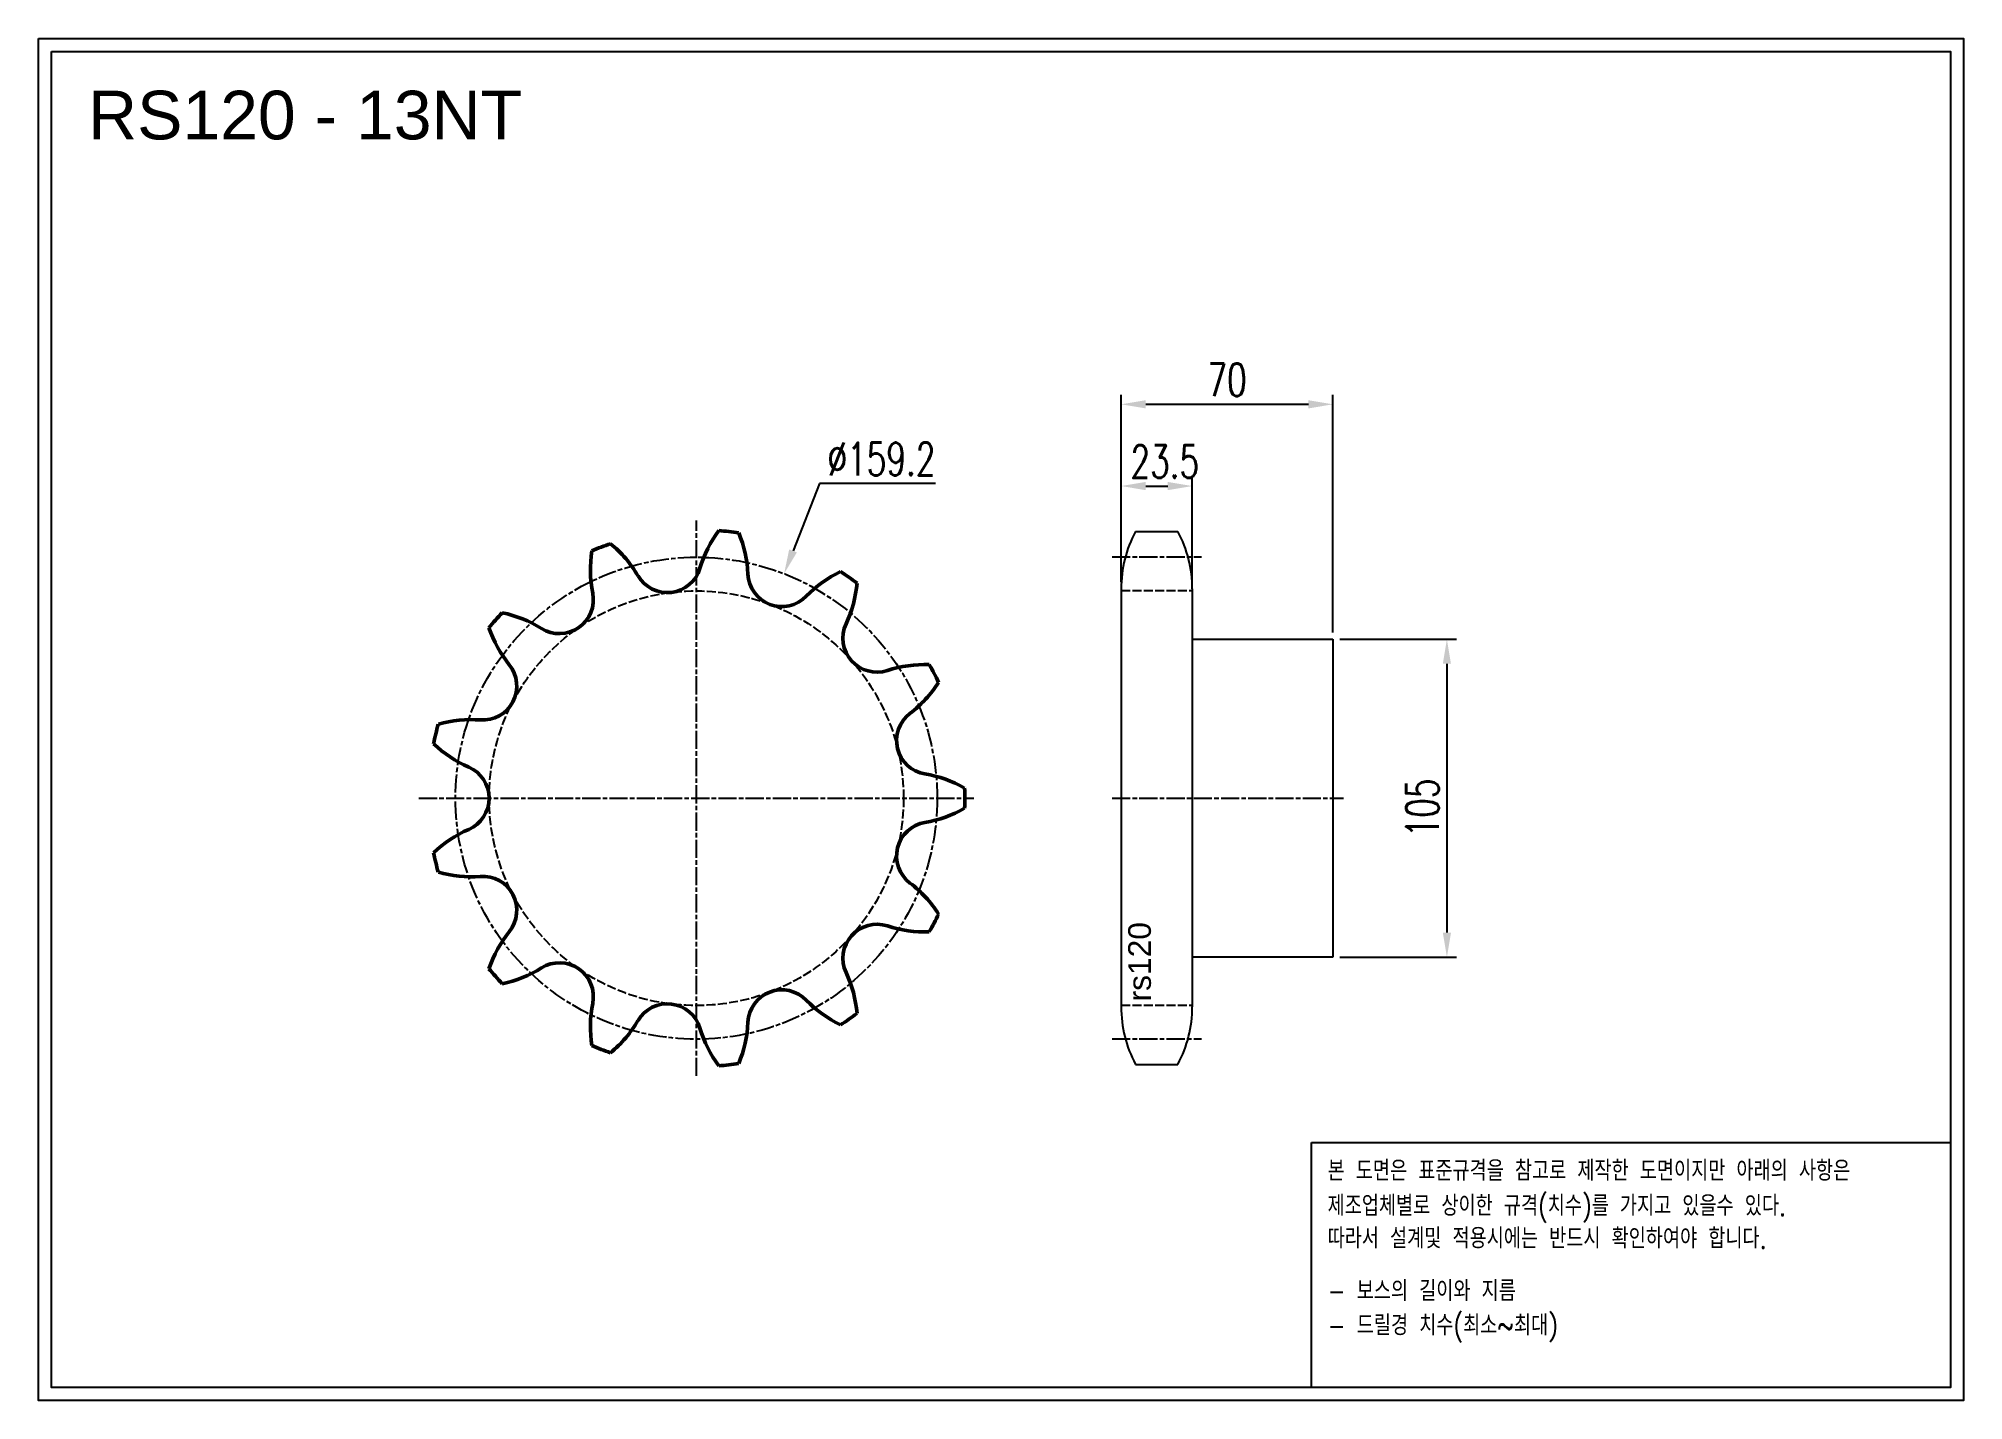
# Model space of a CAD drawing. Header units: millimetres. Extents: x -66555 to -65919, y 39429 to 39879.
import ezdxf

# ---------------------------------------------------------------- set-up
doc = ezdxf.new("R2010")
doc.units = ezdxf.units.MM
for name, pattern in [('AM_ISO02W050', [7.5, 6, -1.5]), ('AM_ISO02W050x2', [3.75, 3, -0.75]), ('AM_ISO08W050', [18, 12, -1.5, 3, -1.5]), ('AM_ISO08W050x2', [9, 6, -0.75, 1.5, -0.75])]:
    doc.linetypes.add(name, pattern=pattern)
for name, color, linetype, lineweight in [('AM_0N', 7, 'Continuous', 50), ('AM_3N', 6, 'AM_ISO02W050', 25), ('AM_7', 4, 'AM_ISO08W050', 25), ('AM_7N', 4, 'AM_ISO08W050', 25)]:
    doc.layers.add(name, color=color, linetype=linetype, lineweight=lineweight)
doc.layers.add('S-DIM', color=7, linetype='Continuous')
doc.styles.add('HAN', font='ROMANS.shx', dxfattribs={"width": 0.7, "bigfont": 'whgtxt.shx'})
doc.styles.add('HSG', font='SIMPLEX.shx', dxfattribs={"width": 0.7, "bigfont": 'HSG.shx'})
doc.styles.get("Standard").update_dxf_attribs({"font": 'arial.ttf'})
doc.dimstyles.new('APP23', dxfattribs={"dimscale": 4.5, "dimtxt": 2.4, "dimasz": 1.8, "dimexe": 0.7, "dimexo": 0.5, "dimgap": 0.6, "dimtad": 1, "dimtoh": 1, "dimdec": 1, "dimrnd": 0.01, "dimzin": 9, "dimdsep": 46, "dimtxsty": 'HSG', "dimcen": 0, "dimclrd": 1, "dimclre": 1, "dimclrt": 256, "dimazin": 2, "dimtp": 1, "dimtm": 1, "dimtfac": 0.5, "dimtdec": 1, "dimtix": 1, "dimtofl": 0, "dimtmove": 0, "dimatfit": 3, "dimfxl": 0, "dimtvp": 1, "dimtolj": 2, "dimlwd": -1, "dimlwe": -1, "dimarcsym": 0})

# ---------------------------------------------------------------- blocks, each defined once
blk = doc.blocks.new('*D1')
at = {"layer": 'Defpoints', "color": 0, "transparency": 16777216}
for p in [(-66127.11, 39680.58), (-66127.11, 39575.58), (-66089.45, 39575.58)]:
    blk.add_point(p, dxfattribs=at)
at = {"layer": 'S-DIM', "color": 1, "transparency": 16777216}
for p, q in [((-66124.86, 39680.58), (-66086.3, 39680.58)), ((-66089.45, 39672.48), (-66089.45, 39583.68)), ((-66124.86, 39575.58), (-66086.3, 39575.58))]:
    blk.add_line(p, q, dxfattribs=at)
for points in [[(-66090.8, 39672.48), (-66088.1, 39672.48), (-66089.45, 39680.58)], [(-66090.8, 39583.68), (-66088.1, 39583.68), (-66089.45, 39575.58)]]:
    blk.add_solid(points, dxfattribs=at)
at = {"layer": 'S-DIM', "transparency": 16777216, "insert": (-66097.55, 39624.85), "char_height": 10.8, "attachment_point": 5, "rotation": 90, "style": 'HSG'}
blk.add_mtext('\\A2;105', dxfattribs=at)
blk = doc.blocks.new('*D2')
at = {"layer": 'Defpoints', "color": 0, "transparency": 16777216}
for p in [(-66308.52, 39702.22), (-66366.49, 39553.94)]:
    blk.add_point(p, dxfattribs=at)
at = {"layer": 'S-DIM', "color": 1, "transparency": 16777216}
for p, q in [((-66296.86, 39732.03), (-66305.57, 39709.76)), ((-66258.52, 39732.03), (-66296.86, 39732.03))]:
    blk.add_line(p, q, dxfattribs=at)
blk.add_solid([(-66306.83, 39710.25), (-66304.31, 39709.27), (-66308.52, 39702.22)], dxfattribs=at)
at = {"layer": 'S-DIM', "transparency": 16777216, "insert": (-66276.34, 39740.13), "char_height": 10.8, "attachment_point": 5, "style": 'HSG'}
blk.add_mtext('\\A2;∅159.2', dxfattribs=at)
blk = doc.blocks.new('*D3')
at = {"layer": 'Defpoints', "color": 0, "transparency": 16777216}
for p in [(-66173.61, 39731.19), (-66197.11, 39697.21), (-66173.61, 39696.68)]:
    blk.add_point(p, dxfattribs=at)
at = {"layer": 'S-DIM', "color": 1, "transparency": 16777216}
for p, q in [((-66197.11, 39699.46), (-66197.11, 39734.34)), ((-66173.61, 39698.93), (-66173.61, 39734.34)), ((-66189.01, 39731.19), (-66181.71, 39731.19))]:
    blk.add_line(p, q, dxfattribs=at)
for points in [[(-66189.01, 39732.54), (-66189.01, 39729.84), (-66197.11, 39731.19)], [(-66181.71, 39732.54), (-66181.71, 39729.84), (-66173.61, 39731.19)]]:
    blk.add_solid(points, dxfattribs=at)
at = {"layer": 'S-DIM', "transparency": 16777216, "insert": (-66182.69, 39739.29), "char_height": 10.8, "attachment_point": 5, "style": 'HSG'}
blk.add_mtext('\\A2;23.5', dxfattribs=at)
blk = doc.blocks.new('*D4')
at = {"layer": 'Defpoints', "color": 0, "transparency": 16777216}
for p in [(-66127.11, 39758.19), (-66197.11, 39697.21), (-66127.11, 39680.58)]:
    blk.add_point(p, dxfattribs=at)
at = {"layer": 'S-DIM', "color": 1, "transparency": 16777216}
for p, q in [((-66197.11, 39699.46), (-66197.11, 39761.34)), ((-66127.11, 39682.83), (-66127.11, 39761.34)), ((-66189.01, 39758.19), (-66135.21, 39758.19))]:
    blk.add_line(p, q, dxfattribs=at)
for points in [[(-66189.01, 39759.54), (-66189.01, 39756.84), (-66197.11, 39758.19)], [(-66135.21, 39759.54), (-66135.21, 39756.84), (-66127.11, 39758.19)]]:
    blk.add_solid(points, dxfattribs=at)
at = {"layer": 'S-DIM', "transparency": 16777216, "insert": (-66162.11, 39766.29), "char_height": 10.8, "attachment_point": 5, "style": 'HSG'}
blk.add_mtext('\\A2;70', dxfattribs=at)
blk = doc.blocks.new('notice1')
at = {"color": 4}
blk.add_lwpolyline([(-22142.12, 1735.9), (-22053.8, 1735.9), (-22053.8, 1702.07), (-22142.12, 1702.07)], close=True, dxfattribs=at)
at = {"color": 4, "style": 'HAN', "width": 0.8}
for s, p in [('본 도면은 표준규격을 참고로 제작한 도면이지만 아래의 사항은', (-22139.9, 1730.62)), ('제조업체별로 상이한 규격(치수)를 가지고 있을수 있다.', (-22139.9, 1725.78)), ('따라서 설계및 적용시에는 반드시 확인하여야 합니다.', (-22139.9, 1721.28)), ('- 보스의 길이와 지름', (-22139.9, 1714.03)), ('- 드릴경 치수(최소~최대)', (-22139.9, 1709.27))]:
    blk.add_text(s, height=2.7949, dxfattribs=at).set_placement(p)

msp = doc.modelspace()

# ---------------------------------------------------------------- linework, layer by layer
for p, q in [((-66192.38, 39716.21), (-66178.34, 39716.21)), ((-66197.11, 39697.21), (-66197.11, 39559.18)), ((-66173.61, 39697.21), (-66173.61, 39559.18)), ((-66173.61, 39680.58), (-66127.11, 39680.58)), ((-66127.11, 39680.58), (-66127.11, 39575.58)), ((-66127.11, 39575.58), (-66173.61, 39575.58)), ((-66192.38, 39540.18), (-66178.34, 39540.18))]:
    msp.add_line(p, q)
for points in [[(-66554.94, 39879.01), (-65918.71, 39879.01), (-65918.71, 39429.15), (-66554.94, 39429.15)], [(-66550.66, 39874.73), (-65922.99, 39874.73), (-65922.99, 39433.43), (-66550.66, 39433.43)]]:
    msp.add_lwpolyline(points, close=True)
for centre, start, end in [((-66156.61, 39697.21), 152.02179, 180), ((-66214.11, 39697.21), 0, 27.97821), ((-66156.61, 39559.18), 180, 207.97821), ((-66214.11, 39559.18), 332.02179, 0)]:
    msp.add_arc(centre, 40.5, start, end)
at = {"layer": 'AM_0N'}
for centre, radius, start, end in [((-66297.99, 39692.63), 40.01, 143.38752, 163.46154), ((-66337.51, 39628.08), 88.72, 80.93401, 85.21984), ((-66360.42, 39700.21), 40.01, 2.69231, 22.76633), ((-66332.52, 39703.59), 40.01, 171.07982, 191.15385), ((-66337.51, 39628.08), 88.72, 108.62631, 112.91215), ((-66391.32, 39681.29), 40.01, 30.38462, 50.45864), ((-66347.11, 39707.21), 11.23, 210.38462, 343.46154), ((-66309.24, 39702.61), 11.23, 182.69231, 315.76923), ((-66272.52, 39666.87), 40.01, 115.69521, 135.76923), ((-66337.51, 39628.08), 88.72, 53.2417, 57.52753), ((-66382.79, 39693.68), 11.23, 238.07692, 11.15385), ((-66324.28, 39702.59), 40.01, 335, 355.07402), ((-66337.51, 39628.08), 88.72, 136.31862, 140.60446), ((-66409.88, 39650.19), 40.01, 58.07692, 78.15095), ((-66368.18, 39697.26), 40.01, 198.77213, 218.84615), ((-66277.84, 39680.94), 11.23, 155, 288.07692), ((-66408.09, 39665.12), 11.23, 265.76923, 38.84615), ((-66261.94, 39632.23), 40.01, 88.0029, 108.07692), ((-66337.51, 39628.08), 88.72, 25.54939, 29.83522), ((-66291.17, 39687.91), 40.01, 307.30769, 327.38171), ((-66337.51, 39628.08), 88.72, 164.01093, 168.29676), ((-66411.87, 39614.02), 40.01, 85.76923, 105.84325), ((-66260.11, 39647.16), 11.23, 127.30769, 260.38462), ((-66396.82, 39675.08), 40.01, 226.46444, 246.53846), ((-66417.22, 39628.08), 11.23, 293.46154, 66.53846), ((-66268.67, 39596.64), 40.01, 60.31059, 80.38462), ((-66337.51, 39628.08), 88.72, 357.85708, 2.14292), ((-66268.67, 39659.52), 40.01, 279.61538, 299.68941), ((-66260.11, 39609), 11.23, 99.61538, 232.69231), ((-66396.82, 39581.08), 40.01, 113.46154, 133.53556), ((-66337.51, 39628.08), 88.72, 191.70324, 195.98907), ((-66411.87, 39642.14), 40.01, 254.15675, 274.23077), ((-66408.09, 39591.04), 11.23, 321.15385, 94.23077), ((-66291.17, 39568.25), 40.01, 32.61829, 52.69231), ((-66337.51, 39628.08), 88.72, 330.16478, 334.45061), ((-66368.18, 39558.9), 40.01, 141.15385, 161.22787), ((-66277.84, 39575.22), 11.23, 71.92308, 205), ((-66261.94, 39623.93), 40.01, 251.92308, 271.9971), ((-66337.51, 39628.08), 88.72, 219.39554, 223.68138), ((-66409.88, 39605.97), 40.01, 281.84905, 301.92308), ((-66382.79, 39562.48), 11.23, 348.84615, 121.92308), ((-66324.28, 39553.57), 40.01, 4.92598, 25), ((-66309.24, 39553.55), 11.23, 44.23077, 177.30769), ((-66272.52, 39589.29), 40.01, 224.23077, 244.30479), ((-66332.52, 39552.57), 40.01, 168.84615, 188.92018), ((-66347.11, 39548.95), 11.23, 16.53846, 149.61538), ((-66337.51, 39628.08), 88.72, 302.47247, 306.7583), ((-66391.32, 39574.87), 40.01, 309.54136, 329.61538), ((-66297.99, 39563.53), 40.01, 196.53846, 216.61248), ((-66360.42, 39555.95), 40.01, 337.23367, 357.30769), ((-66337.51, 39628.08), 88.72, 247.08785, 251.37369), ((-66337.51, 39628.08), 88.72, 274.78016, 279.06599)]:
    msp.add_arc(centre, radius, start, end, dxfattribs=at)
at = {"layer": 'AM_3N', "linetype": 'AM_ISO02W050x2'}
for p, q in [((-66197.11, 39696.68), (-66173.61, 39696.68)), ((-66197.11, 39559.7), (-66173.61, 39559.7))]:
    msp.add_line(p, q, dxfattribs=at)
msp.add_circle((-66337.51, 39628.08), 68.49, dxfattribs=at)
at = {"layer": 'AM_7', "linetype": 'AM_ISO08W050x2'}
for p, q in [((-66200.11, 39707.79), (-66170.61, 39707.79)), ((-66200.11, 39628.08), (-66123.68, 39628.08)), ((-66200.11, 39548.59), (-66170.61, 39548.59))]:
    msp.add_line(p, q, dxfattribs=at)
msp.add_circle((-66337.51, 39628.08), 79.6, dxfattribs=at)
at = {"layer": 'AM_7N', "linetype": 'AM_ISO08W050x2'}
for p, q in [((-66337.51, 39536.36), (-66337.51, 39719.8)), ((-66429.22, 39628.08), (-66245.79, 39628.08))]:
    msp.add_line(p, q, dxfattribs=at)

# ---------------------------------------------------------------- block references
at = {"xscale": 2.3911759872, "yscale": 2.3911759872, "zscale": 2.3911759872}
msp.add_blockref('notice1', (-13188.48, 35363.49), dxfattribs=at)

# ---------------------------------------------------------------- texts
msp.add_text('RS120 - 13NT', height=16.0665).set_placement((-66538.56, 39845.7))
at = {"insert": (-66194.79, 39560.96), "char_height": 7.5, "attachment_point": 1, "rotation": 90}
msp.add_mtext_dynamic_manual_height_columns('rs120', width=80.6418, gutter_width=37.5, heights=[0], dxfattribs=at)

# ---------------------------------------------------------------- dimensions: what is measured, and where the dimension line sits
at = {"layer": 'S-DIM'}
dim = msp.add_linear_dim(base=(-66127.11, 39758.19), p1=(-66197.11, 39697.21), p2=(-66127.11, 39680.58), dimstyle='APP23', dxfattribs=at)
dim.commit()
dim.dimension.update_dxf_attribs({"geometry": '*D4', "text_midpoint": (-66162.11, 39766.29)})
dim = msp.add_diameter_dim_2p(p1=(-66366.49, 39553.94), p2=(-66308.52, 39702.22), dimstyle='APP23', dxfattribs=at)
dim.commit()
dim.dimension.update_dxf_attribs({"geometry": '*D2', "text_midpoint": (-66276.34, 39732.03), "dimtype": 131})
dim = msp.add_linear_dim(base=(-66173.61, 39731.19), p1=(-66197.11, 39697.21), p2=(-66173.61, 39696.68), dimstyle='APP23', dxfattribs=at)
dim.commit()
dim.dimension.update_dxf_attribs({"geometry": '*D3', "text_midpoint": (-66182.69, 39731.19), "dimtype": 128})
dim = msp.add_linear_dim(base=(-66089.45, 39575.58), p1=(-66127.11, 39680.58), p2=(-66127.11, 39575.58), angle=90, dimstyle='APP23', dxfattribs=at)
dim.commit()
dim.dimension.update_dxf_attribs({"geometry": '*D1', "text_midpoint": (-66089.45, 39624.85), "dimtype": 128})

doc.saveas('drawing.dxf')
